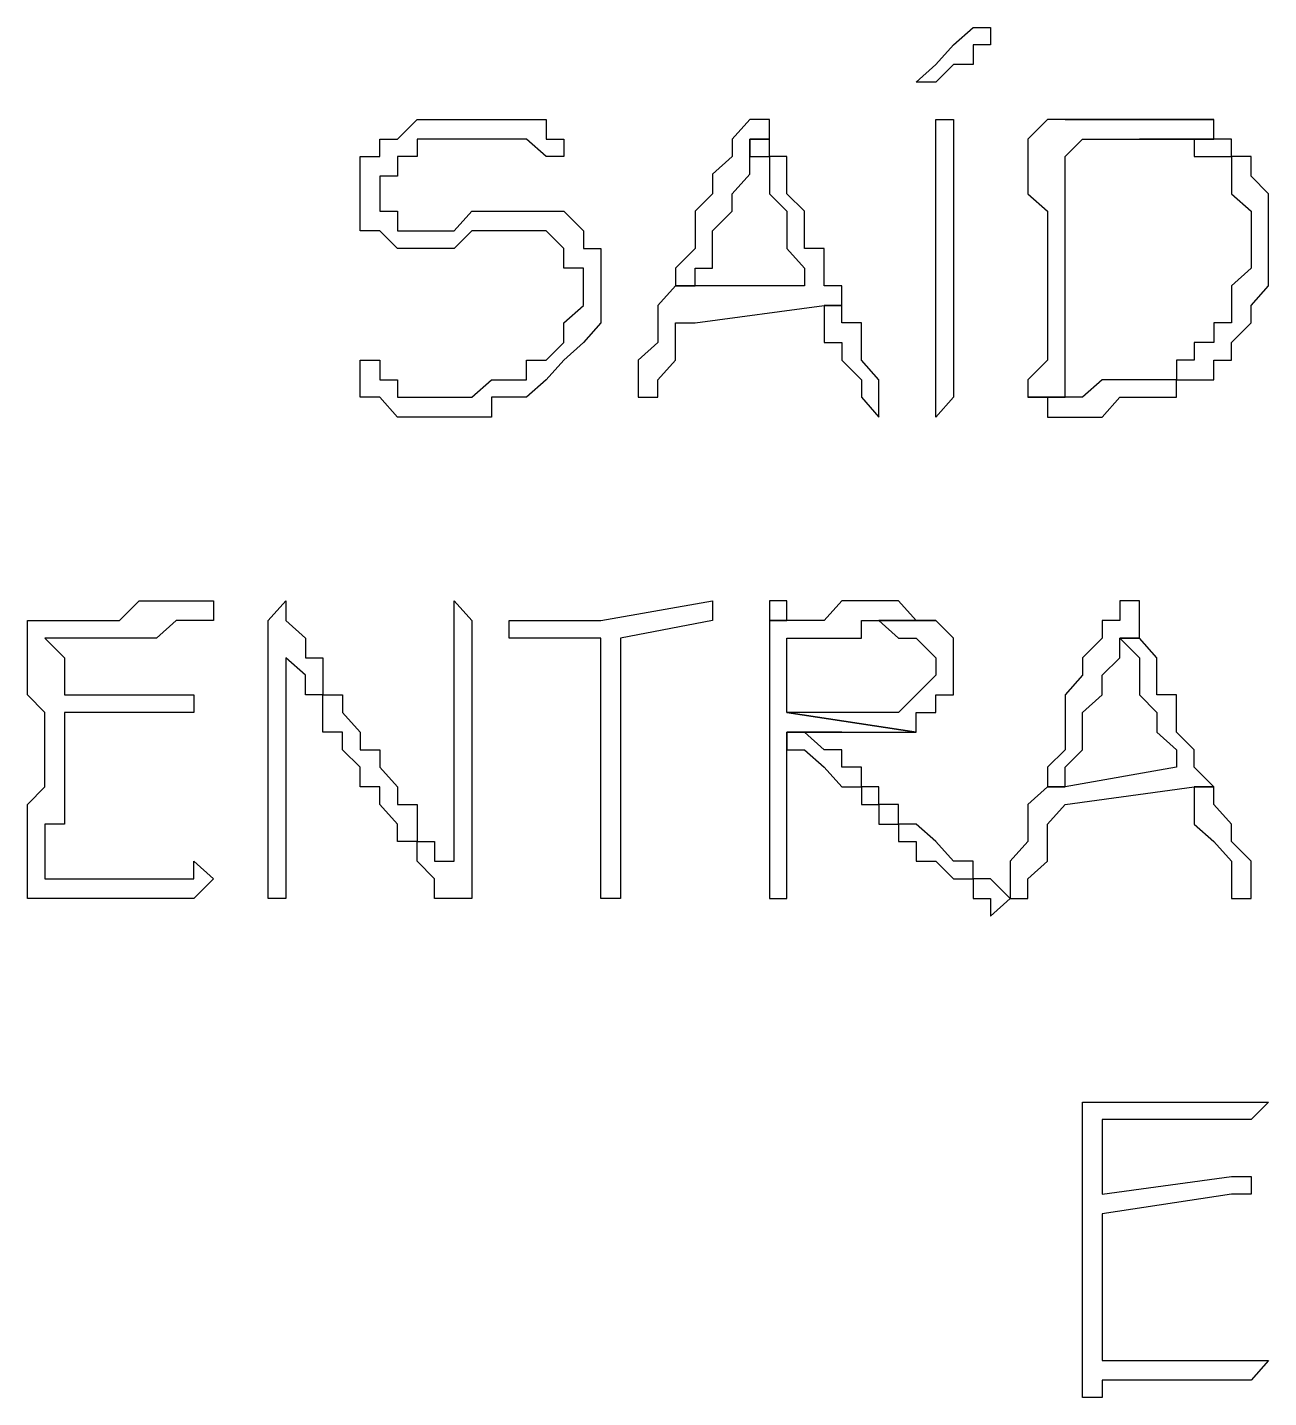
# Model space of a CAD drawing. Header units: millimetres. Extents: x -518.8 to -461.2, y 3.5 to 44.2.
# Drawn here: x -511.4308 to -511.0045, y 30.9962 to 31.4669 of the extents above; entities that cross this region are included whole.
import ezdxf

# ---------------------------------------------------------------- set-up
doc = ezdxf.new("R2010")
doc.units = ezdxf.units.MM
doc.header["$MEASUREMENT"] = 0
doc.layers.add('MYSOLIDS', color=7, linetype='Continuous')

msp = doc.modelspace()

# ---------------------------------------------------------------- linework, layer by layer
at = {"layer": 'MYSOLIDS'}
for points in [[(-511.12558, 31.44808), (-511.12558, 31.44808), (-511.11882, 31.45409), (-511.11882, 31.45409), (-511.1128, 31.46086), (-511.1128, 31.46086), (-511.10604, 31.46687), (-511.10604, 31.46687), (-511.10002, 31.46687), (-511.10002, 31.46687), (-511.10002, 31.46687), (-511.10002, 31.46687), (-511.10002, 31.46687), (-511.10002, 31.46687), (-511.10002, 31.46086), (-511.10002, 31.46086), (-511.10604, 31.46086), (-511.10604, 31.45409), (-511.10604, 31.45409), (-511.1128, 31.45409), (-511.11882, 31.44808), (-511.11882, 31.44808), (-511.11882, 31.44808), (-511.12558, 31.44808), (-511.12558, 31.44808), (-511.12558, 31.44808), (-511.12558, 31.44808), (-511.12558, 31.44808), (-511.12558, 31.44808), (-511.12558, 31.44808), (-511.12558, 31.44808)], [(-511.25265, 31.42251), (-511.25265, 31.42251), (-511.25265, 31.42251), (-511.25265, 31.42251), (-511.25265, 31.42251), (-511.25942, 31.42853), (-511.26543, 31.42853), (-511.26543, 31.42853), (-511.27145, 31.42853), (-511.27145, 31.42853), (-511.27822, 31.42853), (-511.28423, 31.42853), (-511.28423, 31.42853), (-511.291, 31.42853), (-511.29701, 31.42853), (-511.29701, 31.42251), (-511.30378, 31.42251), (-511.30378, 31.41574), (-511.3098, 31.41574), (-511.3098, 31.40973), (-511.3098, 31.40973), (-511.3098, 31.40371), (-511.30378, 31.40371), (-511.30378, 31.39695), (-511.29701, 31.39695), (-511.29701, 31.39695), (-511.291, 31.39695), (-511.291, 31.39695), (-511.28423, 31.39695), (-511.27822, 31.40371), (-511.27822, 31.40371), (-511.27145, 31.40371), (-511.26543, 31.40371), (-511.26543, 31.40371), (-511.25942, 31.40371), (-511.25265, 31.40371), (-511.25265, 31.40371), (-511.24664, 31.40371), (-511.23987, 31.39695), (-511.23987, 31.39695), (-511.23987, 31.39093), (-511.23386, 31.39093), (-511.23386, 31.38417), (-511.23386, 31.37815), (-511.23386, 31.37815), (-511.23386, 31.37138), (-511.23386, 31.37138), (-511.23386, 31.36537), (-511.23987, 31.3586), (-511.23987, 31.3586), (-511.24664, 31.35259), (-511.24664, 31.35259), (-511.25265, 31.34582), (-511.25265, 31.34582), (-511.25265, 31.34582), (-511.25942, 31.3398), (-511.25942, 31.3398), (-511.26543, 31.3398), (-511.27145, 31.3398), (-511.27145, 31.33304), (-511.27822, 31.33304), (-511.28423, 31.33304), (-511.291, 31.33304), (-511.291, 31.33304), (-511.29701, 31.33304), (-511.30378, 31.33304), (-511.30378, 31.33304), (-511.3098, 31.3398), (-511.3098, 31.3398), (-511.31656, 31.3398), (-511.31656, 31.34582), (-511.31656, 31.35259), (-511.31656, 31.35259), (-511.31656, 31.35259), (-511.31656, 31.35259), (-511.31656, 31.35259), (-511.31656, 31.35259), (-511.3098, 31.35259), (-511.3098, 31.35259), (-511.3098, 31.35259), (-511.3098, 31.35259), (-511.3098, 31.34582), (-511.30378, 31.34582), (-511.30378, 31.3398), (-511.29701, 31.3398), (-511.29701, 31.3398), (-511.291, 31.3398), (-511.28423, 31.3398), (-511.27822, 31.3398), (-511.27822, 31.3398), (-511.27145, 31.34582), (-511.26543, 31.34582), (-511.26543, 31.34582), (-511.25942, 31.34582), (-511.25942, 31.35259), (-511.25265, 31.35259), (-511.25265, 31.35259), (-511.24664, 31.3586), (-511.24664, 31.3586), (-511.24664, 31.36537), (-511.23987, 31.37138), (-511.23987, 31.37138), (-511.23987, 31.37815), (-511.23987, 31.38417), (-511.24664, 31.38417), (-511.24664, 31.39093), (-511.24664, 31.39093), (-511.25265, 31.39695), (-511.25265, 31.39695), (-511.25942, 31.39695), (-511.25942, 31.39695), (-511.26543, 31.39695), (-511.26543, 31.39695), (-511.27145, 31.39695), (-511.27822, 31.39695), (-511.28423, 31.39093), (-511.291, 31.39093), (-511.291, 31.39093), (-511.29701, 31.39093), (-511.30378, 31.39093), (-511.30378, 31.39093), (-511.3098, 31.39695), (-511.3098, 31.39695), (-511.31656, 31.39695), (-511.31656, 31.40371), (-511.31656, 31.40973), (-511.31656, 31.40973), (-511.31656, 31.40973), (-511.31656, 31.41574), (-511.31656, 31.42251), (-511.3098, 31.42251), (-511.3098, 31.42853), (-511.30378, 31.42853), (-511.30378, 31.42853), (-511.29701, 31.43529), (-511.291, 31.43529), (-511.291, 31.43529), (-511.28423, 31.43529), (-511.27822, 31.43529), (-511.27145, 31.43529), (-511.27145, 31.43529), (-511.26543, 31.43529), (-511.26543, 31.43529), (-511.25942, 31.43529), (-511.25265, 31.43529), (-511.25265, 31.42853), (-511.24664, 31.42853), (-511.24664, 31.42853), (-511.24664, 31.42251), (-511.24664, 31.42251), (-511.25265, 31.42251), (-511.25265, 31.42251), (-511.25265, 31.42251), (-511.25265, 31.42251), (-511.25265, 31.42251)], [(-511.18273, 31.43529), (-511.18273, 31.43529), (-511.18273, 31.43529), (-511.18273, 31.43529), (-511.18874, 31.42853), (-511.18874, 31.42853), (-511.18874, 31.42251), (-511.19551, 31.4165), (-511.19551, 31.40973), (-511.20152, 31.40371), (-511.20152, 31.39695), (-511.20152, 31.39695), (-511.20152, 31.39093), (-511.20152, 31.39093), (-511.20829, 31.38417), (-511.20829, 31.37815), (-511.20829, 31.37815), (-511.20152, 31.37815), (-511.20152, 31.37815), (-511.20152, 31.38417), (-511.19551, 31.38417), (-511.19551, 31.39093), (-511.19551, 31.39695), (-511.19551, 31.39695), (-511.19551, 31.39695), (-511.18874, 31.40371), (-511.18874, 31.40973), (-511.18874, 31.40973), (-511.18273, 31.4165), (-511.18273, 31.42251), (-511.18273, 31.42853), (-511.17596, 31.42853), (-511.17596, 31.43529), (-511.17596, 31.43529), (-511.18273, 31.43529), (-511.18273, 31.43529)], [(-511.1128, 31.37815), (-511.1128, 31.37138), (-511.1128, 31.36537), (-511.1128, 31.36537), (-511.1128, 31.3586), (-511.1128, 31.35259), (-511.1128, 31.34582), (-511.1128, 31.34582), (-511.1128, 31.3398), (-511.1128, 31.3398), (-511.1128, 31.3398), (-511.1128, 31.3398), (-511.11882, 31.33304), (-511.11882, 31.33304), (-511.11882, 31.3398), (-511.11882, 31.3398), (-511.11882, 31.3398), (-511.11882, 31.3398), (-511.11882, 31.3398), (-511.11882, 31.3398), (-511.11882, 31.34582), (-511.11882, 31.34582), (-511.11882, 31.35259), (-511.11882, 31.3586), (-511.11882, 31.3586), (-511.11882, 31.36537), (-511.11882, 31.37138), (-511.11882, 31.37815), (-511.11882, 31.37815), (-511.11882, 31.38417), (-511.11882, 31.39093), (-511.11882, 31.39695), (-511.11882, 31.39695), (-511.11882, 31.40371), (-511.11882, 31.40973), (-511.11882, 31.41574), (-511.11882, 31.41574), (-511.11882, 31.42251), (-511.11882, 31.42853), (-511.11882, 31.42853), (-511.11882, 31.42853), (-511.11882, 31.42853), (-511.11882, 31.43529), (-511.11882, 31.43529), (-511.11882, 31.43529), (-511.11882, 31.43529), (-511.1128, 31.43529), (-511.1128, 31.43529), (-511.1128, 31.42853), (-511.1128, 31.42853), (-511.1128, 31.42853), (-511.1128, 31.42853), (-511.1128, 31.42251), (-511.1128, 31.41574), (-511.1128, 31.41574), (-511.1128, 31.40973), (-511.1128, 31.40371), (-511.1128, 31.39695), (-511.1128, 31.39695), (-511.1128, 31.39093), (-511.1128, 31.38417), (-511.1128, 31.37815), (-511.1128, 31.37815), (-511.1128, 31.37815), (-511.1128, 31.37815), (-511.1128, 31.37815)], [(-511.08047, 31.43529), (-511.08047, 31.43529), (-511.08724, 31.42853), (-511.08724, 31.42853), (-511.08724, 31.42251), (-511.08724, 31.42251), (-511.08724, 31.4165), (-511.08724, 31.40973), (-511.08047, 31.40371), (-511.08047, 31.40371), (-511.08047, 31.39695), (-511.08047, 31.39093), (-511.08047, 31.38417), (-511.08047, 31.38417), (-511.08047, 31.37815), (-511.08047, 31.37138), (-511.08047, 31.37138), (-511.08047, 31.36537), (-511.08047, 31.3586), (-511.08047, 31.35259), (-511.08047, 31.35259), (-511.08724, 31.34582), (-511.08724, 31.3398), (-511.07446, 31.3398), (-511.07446, 31.34582), (-511.07446, 31.35259), (-511.07446, 31.3586), (-511.07446, 31.3586), (-511.07446, 31.36537), (-511.07446, 31.36537), (-511.07446, 31.37138), (-511.07446, 31.37138), (-511.07446, 31.37815), (-511.07446, 31.38417), (-511.07446, 31.39093), (-511.07446, 31.39695), (-511.07446, 31.39695), (-511.07446, 31.40371), (-511.07446, 31.40973), (-511.07446, 31.40973), (-511.07446, 31.4165), (-511.07446, 31.42251), (-511.07446, 31.42251), (-511.07446, 31.42251), (-511.06844, 31.42853), (-511.06844, 31.42853), (-511.06167, 31.42853), (-511.05566, 31.42853), (-511.05566, 31.42853), (-511.04889, 31.42853), (-511.04889, 31.42853), (-511.02333, 31.42853), (-511.02333, 31.43529), (-511.07446, 31.43529), (-511.08047, 31.43529), (-511.08047, 31.43529), (-511.08047, 31.43529)], [(-511.04288, 31.43529), (-511.04889, 31.43529), (-511.05566, 31.43529), (-511.05566, 31.43529), (-511.06167, 31.43529), (-511.06167, 31.43529), (-511.06844, 31.43529), (-511.07446, 31.43529), (-511.07446, 31.43529), (-511.02333, 31.43529), (-511.0301, 31.43529), (-511.03611, 31.43529), (-511.04288, 31.43529), (-511.04288, 31.43529), (-511.04288, 31.43529)], [(-511.17596, 31.42853), (-511.18273, 31.42853), (-511.18273, 31.42251), (-511.17596, 31.42251), (-511.17596, 31.41574), (-511.17596, 31.40973), (-511.17596, 31.40973), (-511.16995, 31.40371), (-511.16995, 31.39695), (-511.16995, 31.39695), (-511.16995, 31.39093), (-511.16393, 31.38417), (-511.16393, 31.38417), (-511.16393, 31.37815), (-511.20152, 31.37815), (-511.20829, 31.37815), (-511.21431, 31.37138), (-511.21431, 31.36537), (-511.21431, 31.36537), (-511.21431, 31.3586), (-511.21431, 31.3586), (-511.22107, 31.35259), (-511.22107, 31.34582), (-511.22107, 31.3398), (-511.22107, 31.3398), (-511.22107, 31.3398), (-511.22107, 31.3398), (-511.21431, 31.3398), (-511.21431, 31.3398), (-511.21431, 31.34582), (-511.20829, 31.35259), (-511.20829, 31.35259), (-511.20829, 31.35259), (-511.20829, 31.3586), (-511.20829, 31.36537), (-511.20152, 31.36537), (-511.15716, 31.37138), (-511.15115, 31.37138), (-511.15115, 31.37815), (-511.15716, 31.37815), (-511.15716, 31.38417), (-511.15716, 31.39093), (-511.16393, 31.39093), (-511.16393, 31.39695), (-511.16393, 31.40371), (-511.16393, 31.40371), (-511.16995, 31.40973), (-511.16995, 31.40973), (-511.16995, 31.41574), (-511.16995, 31.41574), (-511.16995, 31.42251), (-511.17596, 31.42251), (-511.17596, 31.42853), (-511.17596, 31.42853)], [(-511.02333, 31.42853), (-511.04889, 31.42853), (-511.04288, 31.42853), (-511.04288, 31.42853), (-511.03611, 31.42853), (-511.0301, 31.42853), (-511.0301, 31.42251), (-511.02333, 31.42251), (-511.01731, 31.42251), (-511.01731, 31.42251), (-511.01731, 31.41574), (-511.01731, 31.41574), (-511.01731, 31.40973), (-511.01055, 31.40371), (-511.01055, 31.40371), (-511.01055, 31.39695), (-511.01055, 31.39093), (-511.01055, 31.38417), (-511.01055, 31.38417), (-511.01731, 31.37815), (-511.01731, 31.37138), (-511.01731, 31.37138), (-511.01731, 31.36537), (-511.02333, 31.36537), (-511.02333, 31.3586), (-511.0301, 31.3586), (-511.0301, 31.35259), (-511.03611, 31.35259), (-511.03611, 31.34582), (-511.04288, 31.34582), (-511.04889, 31.34582), (-511.05566, 31.34582), (-511.05566, 31.34582), (-511.05566, 31.34582), (-511.06167, 31.34582), (-511.06844, 31.3398), (-511.07446, 31.3398), (-511.07446, 31.3398), (-511.08724, 31.3398), (-511.08724, 31.3398), (-511.08047, 31.3398), (-511.08047, 31.33304), (-511.08047, 31.33304), (-511.07446, 31.33304), (-511.06844, 31.33304), (-511.06167, 31.33304), (-511.06167, 31.33304), (-511.05566, 31.3398), (-511.04889, 31.3398), (-511.04889, 31.3398), (-511.04288, 31.3398), (-511.03611, 31.3398), (-511.03611, 31.34582), (-511.0301, 31.34582), (-511.0301, 31.34582), (-511.02333, 31.34582), (-511.02333, 31.35259), (-511.01731, 31.35259), (-511.01731, 31.3586), (-511.01731, 31.3586), (-511.01055, 31.36537), (-511.01055, 31.36537), (-511.01055, 31.37138), (-511.00453, 31.37815), (-511.00453, 31.38417), (-511.00453, 31.38417), (-511.00453, 31.39093), (-511.00453, 31.39695), (-511.00453, 31.39695), (-511.00453, 31.40371), (-511.00453, 31.40371), (-511.00453, 31.40973), (-511.01055, 31.41574), (-511.01055, 31.41574), (-511.01055, 31.42251), (-511.01731, 31.42251), (-511.01731, 31.42853), (-511.01731, 31.42853), (-511.02333, 31.42853), (-511.02333, 31.42853)], [(-511.15115, 31.37138), (-511.15716, 31.37138), (-511.15716, 31.37138), (-511.15716, 31.36537), (-511.15716, 31.3586), (-511.15115, 31.3586), (-511.15115, 31.35259), (-511.14438, 31.34582), (-511.14438, 31.3398), (-511.14438, 31.3398), (-511.13837, 31.33304), (-511.13837, 31.33304), (-511.13837, 31.3398), (-511.13837, 31.3398), (-511.13837, 31.3398), (-511.13837, 31.34582), (-511.14438, 31.35259), (-511.14438, 31.3586), (-511.14438, 31.36537), (-511.15115, 31.36537), (-511.15115, 31.37138), (-511.15115, 31.37138)], [(-511.41807, 31.23755), (-511.37371, 31.23755), (-511.37371, 31.23755), (-511.37371, 31.23755), (-511.37371, 31.23755), (-511.37371, 31.23755), (-511.37371, 31.23755), (-511.37371, 31.23153), (-511.37371, 31.23153), (-511.37371, 31.23153), (-511.37371, 31.23153), (-511.41807, 31.23153), (-511.41807, 31.22477), (-511.41807, 31.22477), (-511.41807, 31.22477), (-511.41807, 31.22477), (-511.41807, 31.21875), (-511.41807, 31.21274), (-511.41807, 31.21274), (-511.41807, 31.20597), (-511.41807, 31.20597), (-511.41807, 31.19996), (-511.41807, 31.19319), (-511.42483, 31.19319), (-511.42483, 31.18717), (-511.42483, 31.18041), (-511.42483, 31.17439), (-511.42483, 31.17439), (-511.41807, 31.17439), (-511.41205, 31.17439), (-511.40528, 31.17439), (-511.40528, 31.17439), (-511.39927, 31.17439), (-511.3925, 31.17439), (-511.3925, 31.17439), (-511.38649, 31.17439), (-511.37972, 31.17439), (-511.37972, 31.17439), (-511.37371, 31.17439), (-511.37371, 31.18041), (-511.36694, 31.17439), (-511.36694, 31.17439), (-511.36694, 31.17439), (-511.36694, 31.17439), (-511.36694, 31.17439), (-511.37371, 31.16762), (-511.37972, 31.16762), (-511.38649, 31.16762), (-511.38649, 31.16762), (-511.3925, 31.16762), (-511.3925, 31.16762), (-511.39927, 31.16762), (-511.40528, 31.16762), (-511.40528, 31.16762), (-511.41205, 31.16762), (-511.41807, 31.16762), (-511.41807, 31.16762), (-511.42483, 31.16762), (-511.42483, 31.16762), (-511.43085, 31.16762), (-511.43085, 31.16762), (-511.43085, 31.17439), (-511.43085, 31.17439), (-511.43085, 31.17439), (-511.43085, 31.18041), (-511.43085, 31.18041), (-511.43085, 31.18717), (-511.43085, 31.19319), (-511.43085, 31.19996), (-511.43085, 31.19996), (-511.42483, 31.20597), (-511.42483, 31.21274), (-511.42483, 31.21274), (-511.42483, 31.21875), (-511.42483, 31.22477), (-511.42483, 31.22477), (-511.42483, 31.23153), (-511.43085, 31.23755), (-511.43085, 31.24432), (-511.43085, 31.24432), (-511.43085, 31.25033), (-511.43085, 31.2571), (-511.43085, 31.2571), (-511.43085, 31.26311), (-511.43085, 31.26311), (-511.43085, 31.26311), (-511.43085, 31.26311), (-511.42483, 31.26311), (-511.42483, 31.26311), (-511.41807, 31.26311), (-511.41205, 31.26311), (-511.41205, 31.26311), (-511.41205, 31.26311), (-511.40528, 31.26311), (-511.39927, 31.26311), (-511.39927, 31.26311), (-511.3925, 31.26988), (-511.38649, 31.26988), (-511.37972, 31.26988), (-511.37972, 31.26988), (-511.37371, 31.26988), (-511.37371, 31.26988), (-511.37371, 31.26988), (-511.36694, 31.26988), (-511.36694, 31.26988), (-511.36694, 31.26311), (-511.36694, 31.26311), (-511.36694, 31.26311), (-511.36694, 31.26311), (-511.37371, 31.26311), (-511.37371, 31.26311), (-511.37972, 31.26311), (-511.38649, 31.2571), (-511.3925, 31.2571), (-511.39927, 31.2571), (-511.40528, 31.2571), (-511.41205, 31.2571), (-511.41205, 31.2571), (-511.41807, 31.2571), (-511.42483, 31.2571), (-511.42483, 31.2571), (-511.41807, 31.25033), (-511.41807, 31.25033), (-511.41807, 31.24432), (-511.41807, 31.23755), (-511.41807, 31.23755), (-511.41807, 31.23755), (-511.41807, 31.23755), (-511.41807, 31.23755)], [(-511.34213, 31.25033), (-511.34213, 31.17439), (-511.34213, 31.16762), (-511.34213, 31.16762), (-511.34213, 31.16762), (-511.34213, 31.16762), (-511.34814, 31.16762), (-511.34814, 31.16762), (-511.34814, 31.17439), (-511.34814, 31.17439), (-511.34814, 31.26311), (-511.34814, 31.26311), (-511.34814, 31.26311), (-511.34213, 31.26988), (-511.34213, 31.26988), (-511.34213, 31.26311), (-511.34213, 31.26311), (-511.34213, 31.26311), (-511.34213, 31.26311), (-511.33536, 31.2571), (-511.33536, 31.25033), (-511.32934, 31.25033), (-511.32934, 31.24432), (-511.32934, 31.23755), (-511.32258, 31.23755), (-511.32258, 31.23153), (-511.31656, 31.22477), (-511.31656, 31.22477), (-511.31656, 31.21875), (-511.3098, 31.21875), (-511.3098, 31.21274), (-511.3098, 31.21274), (-511.30378, 31.20597), (-511.30378, 31.19996), (-511.29701, 31.19996), (-511.29701, 31.19319), (-511.29701, 31.18717), (-511.291, 31.18717), (-511.291, 31.18041), (-511.28423, 31.18041), (-511.28423, 31.18717), (-511.28423, 31.18717), (-511.28423, 31.19319), (-511.28423, 31.19319), (-511.28423, 31.19996), (-511.28423, 31.20597), (-511.28423, 31.20597), (-511.28423, 31.21274), (-511.28423, 31.21875), (-511.28423, 31.21875), (-511.28423, 31.22477), (-511.28423, 31.23153), (-511.28423, 31.23755), (-511.28423, 31.23755), (-511.28423, 31.24432), (-511.28423, 31.25033), (-511.28423, 31.2571), (-511.28423, 31.2571), (-511.28423, 31.26311), (-511.28423, 31.26311), (-511.28423, 31.26311), (-511.28423, 31.26311), (-511.28423, 31.26988), (-511.28423, 31.26988), (-511.27822, 31.26311), (-511.27822, 31.26311), (-511.27822, 31.26311), (-511.27822, 31.26311), (-511.27822, 31.2571), (-511.27822, 31.2571), (-511.27822, 31.2571), (-511.27822, 31.25033), (-511.27822, 31.24432), (-511.27822, 31.23755), (-511.27822, 31.23755), (-511.27822, 31.23153), (-511.27822, 31.22477), (-511.27822, 31.21875), (-511.27822, 31.21875), (-511.27822, 31.21274), (-511.27822, 31.21274), (-511.27822, 31.20597), (-511.27822, 31.19996), (-511.27822, 31.19996), (-511.27822, 31.19319), (-511.27822, 31.18717), (-511.27822, 31.18041), (-511.27822, 31.18041), (-511.27822, 31.17439), (-511.27822, 31.17439), (-511.27822, 31.16762), (-511.27822, 31.16762), (-511.27822, 31.16762), (-511.28423, 31.16762), (-511.28423, 31.16762), (-511.28423, 31.16762), (-511.28423, 31.16762), (-511.291, 31.16762), (-511.291, 31.17439), (-511.29701, 31.18041), (-511.29701, 31.18717), (-511.30378, 31.18717), (-511.30378, 31.19319), (-511.3098, 31.19996), (-511.3098, 31.19996), (-511.3098, 31.20597), (-511.31656, 31.20597), (-511.31656, 31.21274), (-511.31656, 31.21274), (-511.32258, 31.21875), (-511.32258, 31.22477), (-511.32934, 31.22477), (-511.32934, 31.23153), (-511.32934, 31.23755), (-511.33536, 31.23755), (-511.33536, 31.24432), (-511.34213, 31.25033), (-511.34213, 31.25033), (-511.34213, 31.25033), (-511.34213, 31.25033), (-511.34213, 31.25033)], [(-511.19551, 31.26988), (-511.19551, 31.26988), (-511.19551, 31.26988), (-511.19551, 31.26988), (-511.19551, 31.26311), (-511.19551, 31.26311), (-511.19551, 31.26311), (-511.19551, 31.26311), (-511.19551, 31.26311), (-511.19551, 31.26311), (-511.22709, 31.2571), (-511.22709, 31.17439), (-511.22709, 31.16762), (-511.22709, 31.16762), (-511.22709, 31.16762), (-511.22709, 31.16762), (-511.23386, 31.16762), (-511.23386, 31.16762), (-511.23386, 31.17439), (-511.23386, 31.17439), (-511.23386, 31.2571), (-511.23987, 31.2571), (-511.24664, 31.2571), (-511.25265, 31.2571), (-511.25265, 31.2571), (-511.25942, 31.2571), (-511.25942, 31.2571), (-511.25942, 31.2571), (-511.26543, 31.2571), (-511.26543, 31.2571), (-511.26543, 31.26311), (-511.26543, 31.26311), (-511.26543, 31.26311), (-511.26543, 31.26311), (-511.25942, 31.26311), (-511.25942, 31.26311), (-511.25942, 31.26311), (-511.25265, 31.26311), (-511.25265, 31.26311), (-511.24664, 31.26311), (-511.23987, 31.26311), (-511.23386, 31.26311), (-511.23386, 31.26311), (-511.19551, 31.26988), (-511.19551, 31.26988), (-511.19551, 31.26988)], [(-511.13837, 31.26988), (-511.13837, 31.26988), (-511.14438, 31.26988), (-511.14438, 31.26988), (-511.15115, 31.26988), (-511.15115, 31.26988), (-511.15716, 31.26311), (-511.16393, 31.26311), (-511.16393, 31.26311), (-511.16995, 31.26311), (-511.17596, 31.26311), (-511.17596, 31.17439), (-511.17596, 31.16762), (-511.16995, 31.16762), (-511.16995, 31.16762), (-511.16995, 31.17439), (-511.16995, 31.17439), (-511.16995, 31.22477), (-511.15115, 31.22477), (-511.14438, 31.22477), (-511.13837, 31.22477), (-511.1316, 31.22477), (-511.1316, 31.22477), (-511.12558, 31.22477), (-511.16995, 31.23153), (-511.16995, 31.2571), (-511.16995, 31.2571), (-511.16393, 31.2571), (-511.15716, 31.2571), (-511.15716, 31.2571), (-511.15115, 31.2571), (-511.14438, 31.2571), (-511.14438, 31.26311), (-511.13837, 31.26311), (-511.11882, 31.26311), (-511.11882, 31.26311), (-511.12558, 31.26311), (-511.12558, 31.26311), (-511.1316, 31.26988), (-511.13837, 31.26988), (-511.13837, 31.26988)], [(-511.17596, 31.26988), (-511.17596, 31.26988), (-511.17596, 31.26311), (-511.16995, 31.26311), (-511.16995, 31.26988), (-511.17596, 31.26988), (-511.17596, 31.26988)], [(-511.05566, 31.26988), (-511.05566, 31.26988), (-511.05566, 31.26988), (-511.05566, 31.26311), (-511.06167, 31.26311), (-511.06167, 31.2571), (-511.06167, 31.2571), (-511.06844, 31.25033), (-511.06844, 31.24432), (-511.07446, 31.23755), (-511.07446, 31.23153), (-511.07446, 31.22477), (-511.07446, 31.22477), (-511.07446, 31.21875), (-511.08047, 31.21274), (-511.08047, 31.21274), (-511.08047, 31.20597), (-511.07446, 31.20597), (-511.07446, 31.21274), (-511.07446, 31.21274), (-511.06844, 31.21875), (-511.06844, 31.22477), (-511.06844, 31.22477), (-511.06844, 31.23153), (-511.06844, 31.23153), (-511.06167, 31.23755), (-511.06167, 31.23755), (-511.06167, 31.24432), (-511.05566, 31.25033), (-511.05566, 31.25033), (-511.05566, 31.2571), (-511.04889, 31.2571), (-511.04889, 31.26311), (-511.04889, 31.26988), (-511.05566, 31.26988), (-511.05566, 31.26988)], [(-511.11882, 31.26311), (-511.13837, 31.26311), (-511.13837, 31.26311), (-511.1316, 31.2571), (-511.12558, 31.2571), (-511.12558, 31.2571), (-511.12558, 31.2571), (-511.11882, 31.25033), (-511.11882, 31.24432), (-511.11882, 31.24432), (-511.11882, 31.24432), (-511.12558, 31.23755), (-511.12558, 31.23755), (-511.1316, 31.23153), (-511.1316, 31.23153), (-511.13837, 31.23153), (-511.13837, 31.23153), (-511.14438, 31.23153), (-511.15115, 31.23153), (-511.15115, 31.23153), (-511.15716, 31.23153), (-511.16393, 31.23153), (-511.16995, 31.23153), (-511.12558, 31.22477), (-511.12558, 31.23153), (-511.12558, 31.23153), (-511.11882, 31.23153), (-511.11882, 31.23755), (-511.1128, 31.23755), (-511.1128, 31.24432), (-511.1128, 31.25033), (-511.1128, 31.25033), (-511.1128, 31.2571), (-511.1128, 31.2571), (-511.11882, 31.26311), (-511.11882, 31.26311)], [(-511.04889, 31.2571), (-511.05566, 31.2571), (-511.05566, 31.2571), (-511.04889, 31.25033), (-511.04889, 31.24432), (-511.04889, 31.24432), (-511.04889, 31.23755), (-511.04288, 31.23153), (-511.04288, 31.23153), (-511.04288, 31.22477), (-511.04288, 31.22477), (-511.03611, 31.21875), (-511.03611, 31.21274), (-511.03611, 31.21274), (-511.07446, 31.20597), (-511.08047, 31.20597), (-511.08724, 31.19996), (-511.08724, 31.19996), (-511.08724, 31.19319), (-511.08724, 31.18717), (-511.08724, 31.18717), (-511.09325, 31.18041), (-511.09325, 31.17439), (-511.09325, 31.17439), (-511.09325, 31.17439), (-511.09325, 31.16762), (-511.08724, 31.16762), (-511.08724, 31.16762), (-511.08724, 31.16762), (-511.08724, 31.17439), (-511.08047, 31.18041), (-511.08047, 31.18041), (-511.08047, 31.18717), (-511.08047, 31.19319), (-511.08047, 31.19319), (-511.07446, 31.19996), (-511.0301, 31.20597), (-511.02333, 31.20597), (-511.02333, 31.20597), (-511.0301, 31.21274), (-511.0301, 31.21875), (-511.0301, 31.21875), (-511.03611, 31.22477), (-511.03611, 31.23153), (-511.03611, 31.23153), (-511.03611, 31.23755), (-511.04288, 31.23755), (-511.04288, 31.24432), (-511.04288, 31.24432), (-511.04288, 31.24432), (-511.04288, 31.25033), (-511.04889, 31.2571), (-511.04889, 31.2571), (-511.04889, 31.2571)], [(-511.15115, 31.22477), (-511.16995, 31.22477), (-511.16995, 31.21875), (-511.16393, 31.21875), (-511.15716, 31.21274), (-511.15716, 31.21274), (-511.15115, 31.20597), (-511.14438, 31.20597), (-511.14438, 31.19996), (-511.13837, 31.19996), (-511.13837, 31.19319), (-511.1316, 31.19319), (-511.1316, 31.18717), (-511.12558, 31.18717), (-511.12558, 31.18041), (-511.11882, 31.18041), (-511.11882, 31.18041), (-511.1128, 31.17439), (-511.10604, 31.17439), (-511.10604, 31.16762), (-511.10002, 31.16762), (-511.10002, 31.16161), (-511.10002, 31.16161), (-511.09325, 31.16762), (-511.09325, 31.16762), (-511.09325, 31.16762), (-511.09325, 31.16762), (-511.10002, 31.17439), (-511.10002, 31.17439), (-511.10604, 31.17439), (-511.10604, 31.18041), (-511.1128, 31.18041), (-511.1128, 31.18041), (-511.11882, 31.18717), (-511.11882, 31.18717), (-511.12558, 31.19319), (-511.1316, 31.19319), (-511.1316, 31.19996), (-511.13837, 31.19996), (-511.13837, 31.20597), (-511.14438, 31.20597), (-511.14438, 31.21274), (-511.15115, 31.21274), (-511.15115, 31.21875), (-511.15716, 31.21875), (-511.16393, 31.22477), (-511.15716, 31.22477), (-511.15716, 31.22477), (-511.15115, 31.22477), (-511.15115, 31.22477)], [(-511.02333, 31.20597), (-511.0301, 31.20597), (-511.0301, 31.19996), (-511.0301, 31.19996), (-511.0301, 31.19319), (-511.02333, 31.18717), (-511.02333, 31.18717), (-511.01731, 31.18041), (-511.01731, 31.17439), (-511.01731, 31.16762), (-511.01055, 31.16762), (-511.01055, 31.16762), (-511.01055, 31.16762), (-511.01055, 31.16762), (-511.01055, 31.17439), (-511.01055, 31.18041), (-511.01731, 31.18717), (-511.01731, 31.18717), (-511.01731, 31.19319), (-511.02333, 31.19996), (-511.02333, 31.20597), (-511.02333, 31.20597)], [(-511.06167, 31.06612), (-511.01731, 31.07214), (-511.01731, 31.07214), (-511.01055, 31.07214), (-511.01055, 31.07214), (-511.01055, 31.06612), (-511.01055, 31.06612), (-511.01055, 31.06612), (-511.01055, 31.06612), (-511.01731, 31.06612), (-511.01731, 31.06612), (-511.06167, 31.05935), (-511.06167, 31.05935), (-511.06167, 31.05935), (-511.06167, 31.05334), (-511.06167, 31.05334), (-511.06167, 31.05334), (-511.06167, 31.04657), (-511.06167, 31.04056), (-511.06167, 31.03379), (-511.06167, 31.03379), (-511.06167, 31.02777), (-511.06167, 31.02777), (-511.06167, 31.02176), (-511.06167, 31.01499), (-511.06167, 31.01499), (-511.06167, 31.00898), (-511.06167, 31.00898), (-511.05566, 31.00898), (-511.05566, 31.00898), (-511.04889, 31.00898), (-511.04288, 31.00898), (-511.03611, 31.00898), (-511.03611, 31.00898), (-511.03611, 31.00898), (-511.0301, 31.00898), (-511.02333, 31.00898), (-511.01731, 31.00898), (-511.01731, 31.00898), (-511.01055, 31.00898), (-511.01055, 31.00898), (-511.01055, 31.00898), (-511.00453, 31.00898), (-511.00453, 31.00898), (-511.01055, 31.00221), (-511.01055, 31.00221), (-511.01731, 31.00221), (-511.02333, 31.00221), (-511.02333, 31.00221), (-511.0301, 31.00221), (-511.03611, 31.00221), (-511.03611, 31.00221), (-511.04288, 31.00221), (-511.04889, 31.00221), (-511.05566, 31.00221), (-511.05566, 31.00221), (-511.06167, 31.00221), (-511.06167, 30.9962), (-511.06844, 30.9962), (-511.06844, 31.00221), (-511.06844, 31.00221), (-511.06844, 31.00221), (-511.06844, 31.00221), (-511.06844, 31.00898), (-511.06844, 31.00898), (-511.06844, 31.01499), (-511.06844, 31.02176), (-511.06844, 31.02176), (-511.06844, 31.02777), (-511.06844, 31.03379), (-511.06844, 31.04056), (-511.06844, 31.04056), (-511.06844, 31.04657), (-511.06844, 31.05334), (-511.06844, 31.05334), (-511.06844, 31.05935), (-511.06844, 31.06612), (-511.06844, 31.06612), (-511.06844, 31.07214), (-511.06844, 31.0789), (-511.06844, 31.08492), (-511.06844, 31.08492), (-511.06844, 31.09168), (-511.06844, 31.09168), (-511.06844, 31.09168), (-511.06844, 31.0977), (-511.06844, 31.0977), (-511.06167, 31.0977), (-511.06167, 31.0977), (-511.05566, 31.0977), (-511.05566, 31.0977), (-511.04889, 31.0977), (-511.04889, 31.0977), (-511.04288, 31.0977), (-511.04288, 31.0977), (-511.03611, 31.0977), (-511.0301, 31.0977), (-511.0301, 31.0977), (-511.02333, 31.0977), (-511.01731, 31.0977), (-511.01731, 31.0977), (-511.01055, 31.0977), (-511.01055, 31.0977), (-511.01055, 31.0977), (-511.01055, 31.0977), (-511.00453, 31.0977), (-511.00453, 31.0977), (-511.00453, 31.0977), (-511.01055, 31.09168), (-511.01055, 31.09168), (-511.01731, 31.09168), (-511.02333, 31.09168), (-511.0301, 31.09168), (-511.03611, 31.09168), (-511.04288, 31.09168), (-511.04288, 31.09168), (-511.04889, 31.09168), (-511.05566, 31.09168), (-511.06167, 31.09168), (-511.06167, 31.09168), (-511.06167, 31.08492), (-511.06167, 31.0789), (-511.06167, 31.0789), (-511.06167, 31.07214), (-511.06167, 31.07214), (-511.06167, 31.06612), (-511.06167, 31.06612), (-511.06167, 31.06612), (-511.06167, 31.06612)]]:
    msp.add_lwpolyline(points, dxfattribs=at)

doc.saveas('drawing.dxf')
